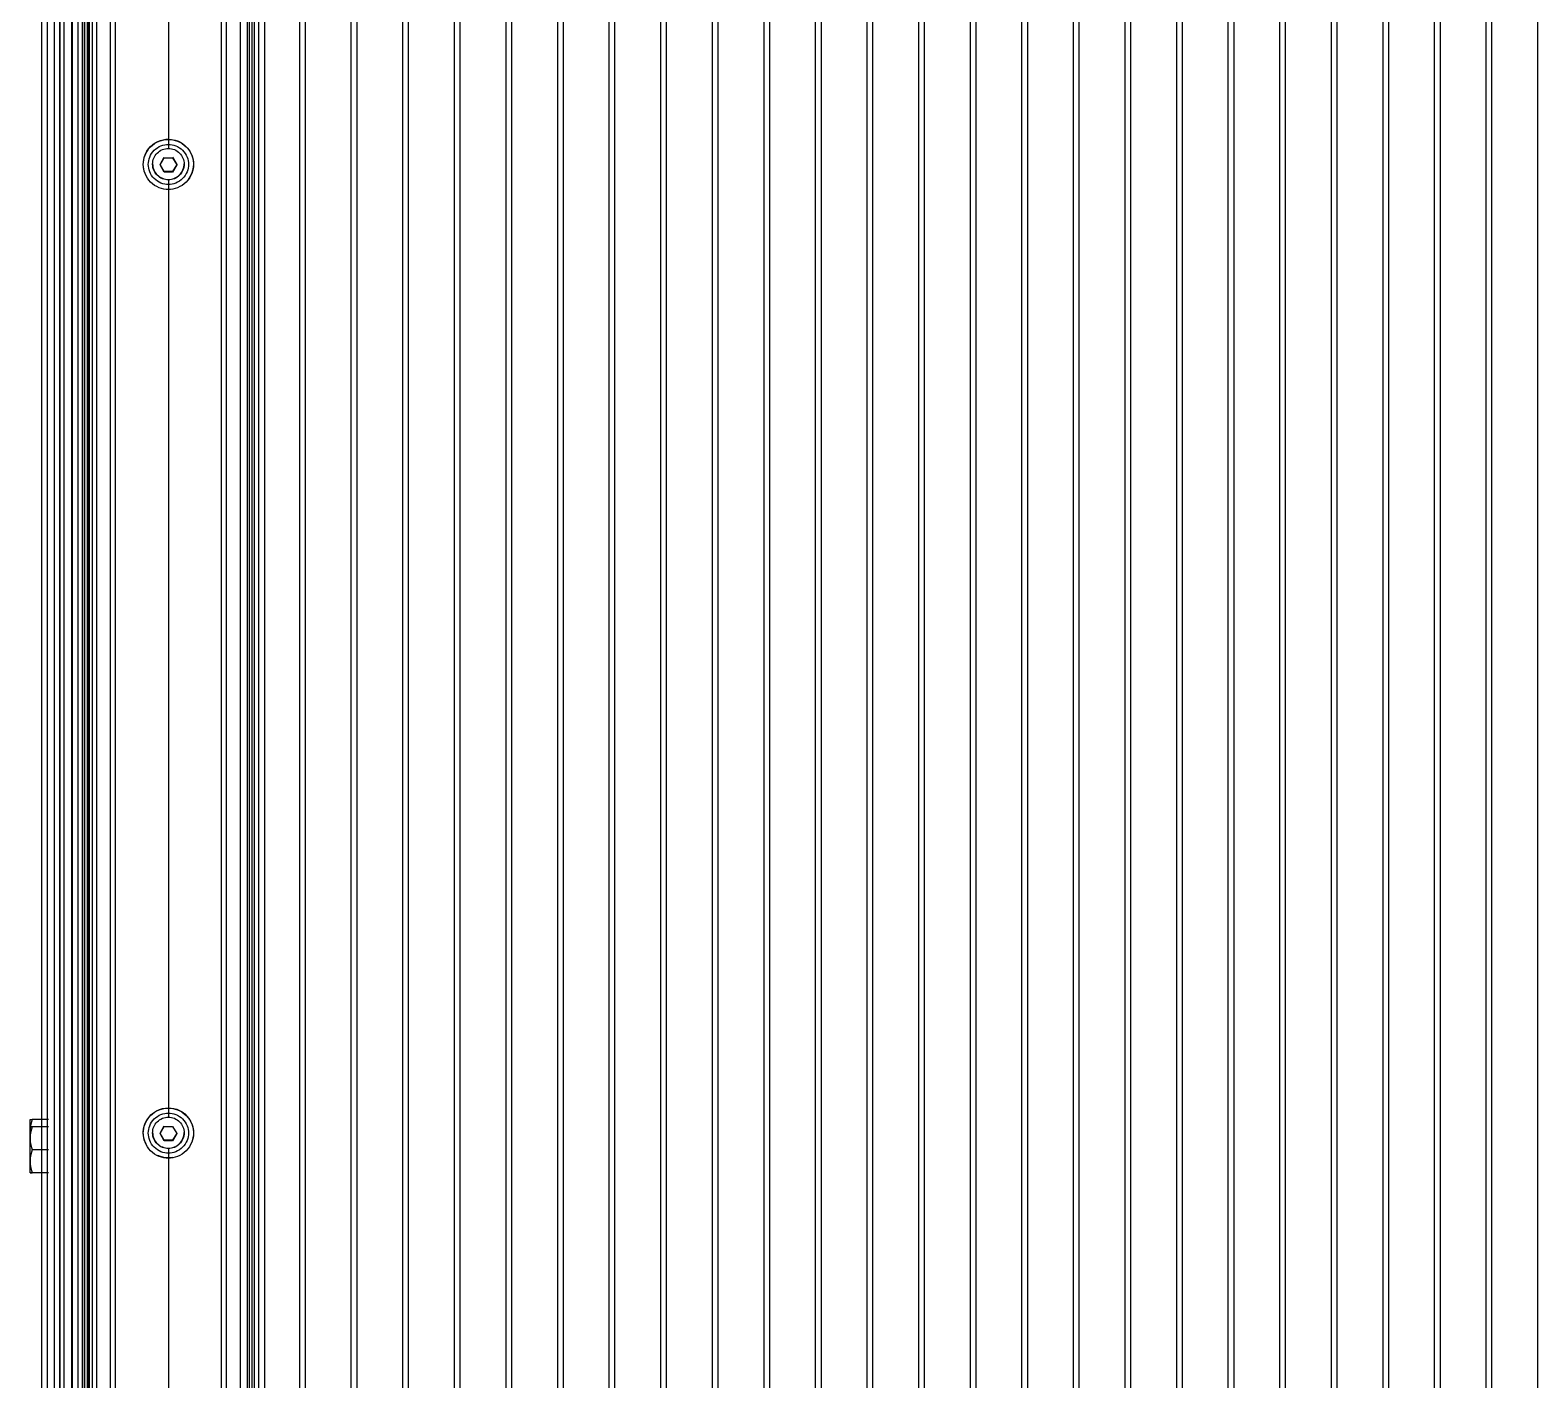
# Model space of a CAD drawing. Header units: millimetres. Extents: x 4625 to 14334, y 16216 to 31562.
# Drawn here: x 5950 to 6476, y 29650 to 30121 of the extents above; entities that cross this region are included whole.
import ezdxf

# ---------------------------------------------------------------- set-up
doc = ezdxf.new("R2010")
doc.units = ezdxf.units.MM
doc.header["$LTSCALE"] = 3
doc.layers.add('Default', color=7, linetype='Continuous')

msp = doc.modelspace()

# ---------------------------------------------------------------- linework, layer by layer
at = {"layer": 'Default'}
for p, q in [((5960.31, 28753.18), (5960.31, 30572.74)), ((5960.31, 30572.6), (5960.31, 28753.04)), ((5964.31, 30572.74), (5964.31, 28753.18)), ((5964.64, 28753.04), (5964.64, 30572.6)), ((5966.64, 28752.59), (5966.64, 30572.14)), ((5968.14, 28752.16), (5968.14, 30571.71)), ((5968.26, 28752.45), (5968.26, 30572)), ((5968.95, 28752.09), (5968.95, 30571.64)), ((5969.89, 28752.45), (5969.89, 30572)), ((5969.89, 28752.25), (5969.89, 30571.8)), ((5970.39, 28752.48), (5970.39, 30572.04)), ((5970.64, 28752.45), (5970.64, 30572)), ((5971.64, 28752.45), (5971.64, 30572)), ((5973.14, 28752.34), (5973.14, 30571.9)), ((5977.89, 28752.17), (5977.89, 30571.72)), ((5979.64, 28752.17), (5979.64, 30571.73)), ((6016.64, 28752.17), (6016.64, 30571.73)), ((6018.39, 28752.17), (6018.39, 30571.72)), ((6023.14, 30571.9), (6023.14, 28752.34)), ((6025.64, 30572), (6025.64, 28752.45)), ((6026.39, 28752.45), (6026.39, 30572)), ((6026.39, 28752.25), (6026.39, 30571.8)), ((6027.33, 28752.09), (6027.33, 30571.64)), ((6028.03, 30572), (6028.03, 28752.45)), ((6028.14, 28752.16), (6028.14, 30571.71)), ((6029.64, 30572.14), (6029.64, 28752.59)), ((6031.64, 30572.6), (6031.64, 28753.04)), ((6043.97, 28753.18), (6043.97, 30572.74)), ((6045.97, 28753.18), (6045.97, 30572.74)), ((6061.97, 28753.18), (6061.97, 30572.74)), ((6063.97, 28753.18), (6063.97, 30572.74)), ((6079.97, 28753.18), (6079.97, 30572.74)), ((6081.97, 28753.18), (6081.97, 30572.74)), ((6097.97, 28753.18), (6097.97, 30572.74)), ((6099.97, 28753.18), (6099.97, 30572.74)), ((6115.97, 28753.18), (6115.97, 30572.74)), ((6117.97, 28753.18), (6117.97, 30572.74)), ((6133.97, 28753.18), (6133.97, 30572.74)), ((6135.97, 28753.18), (6135.97, 30572.74)), ((6151.97, 28753.18), (6151.97, 30572.74)), ((6153.97, 28753.18), (6153.97, 30572.74)), ((6169.97, 28753.18), (6169.97, 30572.74)), ((6171.97, 28753.18), (6171.97, 30572.74)), ((6187.97, 28753.18), (6187.97, 30572.74)), ((6189.97, 28753.18), (6189.97, 30572.74)), ((6205.97, 28753.18), (6205.97, 30572.74)), ((6207.97, 28753.18), (6207.97, 30572.74)), ((6223.97, 28753.18), (6223.97, 30572.74)), ((6225.97, 28753.18), (6225.97, 30572.74)), ((6241.97, 28753.18), (6241.97, 30572.74)), ((6243.97, 28753.18), (6243.97, 30572.74)), ((6259.97, 28753.18), (6259.97, 30572.74)), ((6261.97, 28753.18), (6261.97, 30572.74)), ((6277.97, 28753.18), (6277.97, 30572.74)), ((6279.97, 28753.18), (6279.97, 30572.74)), ((6295.97, 28753.18), (6295.97, 30572.74)), ((6297.97, 28753.18), (6297.97, 30572.74)), ((6313.97, 28753.18), (6313.97, 30572.74)), ((6315.97, 28753.18), (6315.97, 30572.74)), ((6331.97, 28753.18), (6331.97, 30572.74)), ((6333.97, 28753.18), (6333.97, 30572.74)), ((6349.97, 28753.18), (6349.97, 30572.74)), ((6351.97, 28753.18), (6351.97, 30572.74)), ((6367.97, 28753.18), (6367.97, 30572.74)), ((6369.97, 28753.18), (6369.97, 30572.74)), ((6385.97, 28753.18), (6385.97, 30572.74)), ((6387.97, 28753.18), (6387.97, 30572.74)), ((6403.97, 28753.18), (6403.97, 30572.74)), ((6405.97, 28753.18), (6405.97, 30572.74)), ((6421.97, 28753.18), (6421.97, 30572.74)), ((6423.97, 28753.18), (6423.97, 30572.74)), ((6439.97, 28753.18), (6439.97, 30572.74)), ((6441.97, 28753.18), (6441.97, 30572.74)), ((6457.97, 28753.18), (6457.97, 30572.74)), ((6459.97, 28753.18), (6459.97, 30572.74)), ((6475.97, 28753.18), (6475.97, 30572.74)), ((5953.81, 30565.02), (5953.81, 28758.43)), ((5955.81, 30565.02), (5955.81, 28758.43)), ((5958.31, 30547.66), (5958.31, 28763.27)), ((5961.81, 28891.49), (5961.81, 30451.49)), ((5998.14, 30406.35), (5998.14, 30079.4)), ((5995.25, 30073.83), (5996.7, 30076.32)), ((5999.58, 30076.32), (6001.03, 30073.83)), ((5996.7, 30071.33), (5995.25, 30073.83)), ((5999.58, 30071.33), (5996.7, 30071.33)), ((6001.03, 30073.83), (5999.58, 30071.33)), ((5998.14, 30068.42), (5998.14, 29741.47)), ((5956.31, 29740.6), (5950.62, 29740.6)), ((5956.31, 29738.09), (5950.62, 29738.09)), ((5995.25, 29735.9), (5996.7, 29738.4)), ((5996.7, 29733.41), (5995.25, 29735.9)), ((5999.58, 29733.41), (5996.7, 29733.41)), ((5996.7, 29733.41), (5996.7, 29733.23)), ((6001.03, 29735.9), (5999.58, 29733.41)), ((5999.58, 29733.41), (5999.58, 29733.23)), ((5956.31, 29730.09), (5950.62, 29730.09)), ((5998.14, 29730.5), (5998.14, 29601.81)), ((5956.31, 29722.09), (5950.62, 29722.09))]:
    msp.add_line(p, q, dxfattribs=at)
for points in [[(5989.61, 30071.96, 0), (5989.45, 30072.89, 0), (5989.39, 30073.8, 0), (5989.43, 30074.7, 0), (5989.56, 30075.63, 0), (5989.81, 30076.57, 0), (5990.17, 30077.5, 0), (5990.64, 30078.4, 0), (5991.22, 30079.25, 0), (5991.91, 30080.04, 0), (5992.68, 30080.73, 0), (5993.53, 30081.33, 0), (5994.43, 30081.82, 0), (5995.36, 30082.19, 0), (5996.3, 30082.44, 0), (5997.23, 30082.59, 0), (5998.14, 30082.64, 0)], [(5998.14, 30082.64, 0), (5999.28, 30082.57, 0), (6000.45, 30082.33, 0), (6001.62, 30081.92, 0), (6002.75, 30081.33, 0), (6003.8, 30080.57, 0), (6004.72, 30079.66, 0), (6005.5, 30078.63, 0), (6006.11, 30077.51, 0), (6006.54, 30076.34, 0), (6006.8, 30075.17, 0), (6006.89, 30074.03, 0), (6006.83, 30072.9, 0), (6006.61, 30071.74, 0), (6006.22, 30070.57, 0), (6005.65, 30069.44, 0), (6004.91, 30068.38, 0)], [(5992.64, 30073.92, 0), (5992.67, 30074.44, 0), (5992.74, 30074.97, 0), (5992.88, 30075.5, 0), (5993.06, 30076.02, 0), (5993.3, 30076.51, 0), (5993.58, 30076.98, 0), (5993.9, 30077.41, 0), (5994.25, 30077.79, 0), (5994.64, 30078.15, 0), (5995.07, 30078.47, 0), (5995.54, 30078.75, 0), (5996.04, 30078.98, 0), (5996.55, 30079.16, 0), (5997.08, 30079.29, 0), (5997.62, 30079.37, 0), (5998.14, 30079.4, 0)], [(5995.25, 30073.65, 0), (5996.7, 30076.14, 0)], [(5996.7, 30076.14, 0), (5999.58, 30076.14, 0)], [(5998.14, 30079.4, 0), (5998.67, 30079.37, 0), (5999.2, 30079.29, 0), (5999.73, 30079.16, 0), (6000.25, 30078.98, 0), (6000.74, 30078.75, 0), (6001.21, 30078.47, 0), (6001.64, 30078.15, 0), (6002.03, 30077.79, 0), (6002.38, 30077.41, 0), (6002.7, 30076.98, 0), (6002.99, 30076.51, 0), (6003.22, 30076.02, 0), (6003.41, 30075.5, 0), (6003.54, 30074.97, 0), (6003.61, 30074.44, 0), (6003.64, 30073.92, 0)], [(5999.58, 30076.14, 0), (6001.03, 30073.65, 0)], [(5992.64, 30074.06, 0), (5992.67, 30073.53, 0), (5992.74, 30073, 0), (5992.88, 30072.47, 0), (5993.06, 30071.96, 0), (5993.3, 30071.46, 0), (5993.58, 30071, 0), (5993.9, 30070.56, 0), (5994.25, 30070.17, 0), (5994.64, 30069.82, 0), (5995.07, 30069.5, 0), (5995.54, 30069.22, 0), (5996.04, 30068.98, 0), (5996.55, 30068.8, 0), (5997.08, 30068.67, 0), (5997.62, 30068.59, 0), (5998.14, 30068.56, 0), (5998.67, 30068.59, 0), (5999.2, 30068.67, 0), (5999.73, 30068.8, 0), (6000.25, 30068.98, 0), (6000.74, 30069.22, 0), (6001.21, 30069.5, 0), (6001.64, 30069.82, 0), (6002.03, 30070.17, 0), (6002.38, 30070.56, 0), (6002.7, 30071, 0), (6002.99, 30071.46, 0), (6003.22, 30071.96, 0), (6003.41, 30072.47, 0), (6003.54, 30073, 0), (6003.61, 30073.53, 0), (6003.64, 30074.06, 0)], [(5998.14, 30068.42, 0), (5997.62, 30068.45, 0), (5997.08, 30068.53, 0), (5996.55, 30068.66, 0), (5996.04, 30068.84, 0), (5995.54, 30069.08, 0), (5995.07, 30069.36, 0), (5994.64, 30069.68, 0), (5994.25, 30070.04, 0), (5993.9, 30070.42, 0), (5993.58, 30070.86, 0), (5993.3, 30071.32, 0), (5993.06, 30071.82, 0), (5992.88, 30072.33, 0), (5992.74, 30072.86, 0), (5992.67, 30073.39, 0), (5992.64, 30073.92, 0)], [(5996.7, 30071.16, 0), (5995.25, 30073.65, 0)], [(5999.58, 30071.16, 0), (5996.7, 30071.16, 0)], [(6003.64, 30073.92, 0), (6003.61, 30073.39, 0), (6003.54, 30072.86, 0), (6003.41, 30072.33, 0), (6003.22, 30071.82, 0), (6002.99, 30071.32, 0), (6002.7, 30070.86, 0), (6002.38, 30070.42, 0), (6002.03, 30070.04, 0), (6001.64, 30069.68, 0), (6001.21, 30069.36, 0), (6000.74, 30069.08, 0), (6000.25, 30068.84, 0), (5999.73, 30068.66, 0), (5999.2, 30068.53, 0), (5998.67, 30068.45, 0), (5998.14, 30068.42, 0)], [(6001.03, 30073.65, 0), (5999.58, 30071.16, 0)], [(5990.33, 29732.05, 0), (5989.88, 29733.1, 0), (5989.58, 29734.16, 0), (5989.43, 29735.21, 0), (5989.39, 29736.24, 0), (5989.49, 29737.27, 0), (5989.71, 29738.34, 0), (5990.09, 29739.39, 0), (5990.6, 29740.42, 0), (5991.27, 29741.39, 0), (5992.06, 29742.26, 0), (5992.96, 29743.02, 0), (5993.95, 29743.65, 0), (5994.99, 29744.13, 0), (5996.05, 29744.46, 0), (5997.11, 29744.65, 0), (5998.14, 29744.72, 0)], [(5998.14, 29744.72, 0), (5999.09, 29744.66, 0), (6000.07, 29744.5, 0), (6001.06, 29744.21, 0), (6002.03, 29743.8, 0), (6002.96, 29743.27, 0), (6003.83, 29742.61, 0), (6004.62, 29741.85, 0), (6005.3, 29741, 0), (6005.87, 29740.09, 0), (6006.31, 29739.12, 0), (6006.62, 29738.14, 0), (6006.81, 29737.16, 0), (6006.89, 29736.2, 0), (6006.86, 29735.26, 0), (6006.72, 29734.28, 0), (6006.47, 29733.3, 0)], [(5950.62, 29740.6, 0), (5950.08, 29738.53, 0), (5949.95, 29737.56, 0), (5949.91, 29736.6, 0)], [(5949.91, 29740.6, 0), (5949.91, 29740.6, 0), (5949.91, 29740.6, 0), (5949.91, 29740.6, 0), (5949.91, 29740.6, 0), (5949.91, 29740.6, 0), (5949.91, 29740.6, 0), (5949.91, 29740.6, 0), (5949.91, 29740.6, 0), (5949.91, 29740.6, 0), (5949.91, 29740.6, 0), (5949.91, 29740.6, 0), (5949.91, 29740.6, 0), (5949.92, 29740.6, 0), (5949.98, 29740.6, 0), (5950.2, 29740.6, 0), (5950.62, 29740.6, 0)], [(5949.91, 29736.6, 0), (5949.91, 29740.6, 0)], [(5992.64, 29735.99, 0), (5992.67, 29736.52, 0), (5992.74, 29737.05, 0), (5992.88, 29737.58, 0), (5993.06, 29738.09, 0), (5993.3, 29738.59, 0), (5993.58, 29739.05, 0), (5993.9, 29739.48, 0), (5994.25, 29739.87, 0), (5994.64, 29740.22, 0), (5995.07, 29740.54, 0), (5995.54, 29740.82, 0), (5996.04, 29741.06, 0), (5996.55, 29741.24, 0), (5997.08, 29741.37, 0), (5997.62, 29741.45, 0), (5998.14, 29741.47, 0)], [(5998.14, 29741.47, 0), (5998.67, 29741.45, 0), (5999.2, 29741.37, 0), (5999.73, 29741.24, 0), (6000.25, 29741.06, 0), (6000.74, 29740.82, 0), (6001.21, 29740.54, 0), (6001.64, 29740.22, 0), (6002.03, 29739.87, 0), (6002.38, 29739.48, 0), (6002.7, 29739.05, 0), (6002.99, 29738.59, 0), (6003.22, 29738.09, 0), (6003.41, 29737.58, 0), (6003.54, 29737.05, 0), (6003.61, 29736.52, 0), (6003.64, 29735.99, 0)], [(5949.91, 29734.09, 0), (5949.91, 29738.09, 0)], [(5950.62, 29738.09, 0), (5950.08, 29738.09, 0), (5949.91, 29738.09, 0)], [(5949.91, 29738.09, 0), (5949.91, 29738.09, 0), (5949.91, 29738.09, 0), (5949.91, 29738.09, 0), (5949.91, 29738.09, 0), (5949.91, 29738.09, 0), (5949.91, 29738.09, 0), (5949.91, 29738.09, 0), (5949.91, 29738.09, 0), (5949.91, 29738.09, 0), (5949.91, 29738.09, 0), (5949.91, 29738.09, 0), (5949.91, 29738.09, 0), (5949.92, 29738.09, 0), (5949.98, 29738.09, 0), (5950.2, 29738.09, 0), (5950.62, 29738.09, 0)], [(5950.62, 29738.09, 0), (5950.08, 29736.02, 0), (5949.95, 29735.05, 0), (5949.91, 29734.09, 0)], [(5949.91, 29726.09, 0), (5949.91, 29734.09, 0)], [(5949.91, 29734.09, 0), (5949.95, 29733.13, 0), (5950.08, 29732.16, 0), (5950.62, 29730.09, 0)], [(5992.64, 29736.13, 0), (5992.67, 29735.61, 0), (5992.74, 29735.08, 0), (5992.88, 29734.55, 0), (5993.06, 29734.03, 0), (5993.3, 29733.54, 0), (5993.58, 29733.07, 0), (5993.9, 29732.64, 0), (5994.25, 29732.25, 0), (5994.64, 29731.9, 0), (5995.07, 29731.58, 0), (5995.54, 29731.29, 0), (5996.04, 29731.06, 0), (5996.55, 29730.87, 0), (5997.08, 29730.74, 0), (5997.62, 29730.67, 0), (5998.14, 29730.64, 0), (5998.67, 29730.67, 0), (5999.2, 29730.74, 0), (5999.73, 29730.87, 0), (6000.25, 29731.06, 0), (6000.74, 29731.29, 0), (6001.21, 29731.58, 0), (6001.64, 29731.9, 0), (6002.03, 29732.25, 0), (6002.38, 29732.64, 0), (6002.7, 29733.07, 0), (6002.99, 29733.54, 0), (6003.22, 29734.03, 0), (6003.41, 29734.55, 0), (6003.54, 29735.08, 0), (6003.61, 29735.61, 0), (6003.64, 29736.13, 0)], [(5998.14, 29730.5, 0), (5997.62, 29730.53, 0), (5997.08, 29730.6, 0), (5996.55, 29730.73, 0), (5996.04, 29730.92, 0), (5995.54, 29731.15, 0), (5995.07, 29731.44, 0), (5994.64, 29731.76, 0), (5994.25, 29732.11, 0), (5993.9, 29732.5, 0), (5993.58, 29732.93, 0), (5993.3, 29733.4, 0), (5993.06, 29733.89, 0), (5992.88, 29734.41, 0), (5992.74, 29734.94, 0), (5992.67, 29735.47, 0), (5992.64, 29735.99, 0)], [(5995.25, 29735.72, 0), (5996.7, 29738.22, 0)], [(5996.7, 29733.23, 0), (5995.25, 29735.72, 0)], [(5996.7, 29738.22, 0), (5999.58, 29738.22, 0)], [(6003.64, 29735.99, 0), (6003.61, 29735.47, 0), (6003.54, 29734.94, 0), (6003.41, 29734.41, 0), (6003.22, 29733.89, 0), (6002.99, 29733.4, 0), (6002.7, 29732.93, 0), (6002.38, 29732.5, 0), (6002.03, 29732.11, 0), (6001.64, 29731.76, 0), (6001.21, 29731.44, 0), (6000.74, 29731.15, 0), (6000.25, 29730.92, 0), (5999.73, 29730.73, 0), (5999.2, 29730.6, 0), (5998.67, 29730.53, 0), (5998.14, 29730.5, 0)], [(5999.58, 29738.22, 0), (6001.03, 29735.72, 0)], [(6001.03, 29735.72, 0), (5999.58, 29733.23, 0)], [(5950.62, 29730.09, 0), (5950.08, 29728.02, 0), (5949.95, 29727.05, 0), (5949.91, 29726.09, 0)], [(5999.52, 29727.37, 0), (5998.26, 29727.26, 0), (5997.02, 29727.33, 0), (5995.75, 29727.59, 0), (5994.47, 29728.06, 0)], [(5999.58, 29733.23, 0), (5996.7, 29733.23, 0)], [(5949.91, 29726.09, 0), (5949.95, 29725.13, 0), (5950.08, 29724.16, 0), (5950.62, 29722.09, 0)], [(5949.91, 29722.09, 0), (5949.91, 29722.09, 0), (5949.91, 29722.09, 0), (5949.91, 29722.09, 0), (5949.91, 29722.09, 0), (5949.91, 29722.09, 0), (5949.91, 29722.09, 0), (5949.91, 29722.09, 0), (5949.91, 29722.09, 0), (5949.91, 29722.09, 0), (5949.91, 29722.09, 0), (5949.91, 29722.09, 0), (5949.91, 29722.1, 0), (5949.91, 29722.12, 0), (5949.91, 29722.2, 0), (5949.91, 29722.55, 0), (5949.91, 29726.09, 0)], [(5950.62, 29722.09, 0), (5950.08, 29722.09, 0), (5949.95, 29722.09, 0), (5949.92, 29722.09, 0), (5949.91, 29722.09, 0), (5949.91, 29722.09, 0), (5949.91, 29722.09, 0), (5949.91, 29722.09, 0), (5949.91, 29722.09, 0), (5949.91, 29722.09, 0), (5949.91, 29722.09, 0), (5949.91, 29722.09, 0), (5949.91, 29722.09, 0), (5949.91, 29722.09, 0), (5949.91, 29722.09, 0), (5949.91, 29722.09, 0), (5949.91, 29722.09, 0), (5949.91, 29722.09, 0), (5949.91, 29722.09, 0)], [(5949.91, 29722.09, 0), (5949.91, 29722.09, 0), (5949.91, 29722.09, 0), (5949.91, 29722.09, 0), (5949.91, 29722.09, 0), (5949.91, 29722.09, 0), (5949.91, 29722.09, 0), (5949.91, 29722.09, 0), (5949.91, 29722.09, 0), (5949.91, 29722.09, 0), (5949.91, 29722.09, 0), (5949.91, 29722.09, 0), (5949.91, 29722.09, 0), (5949.92, 29722.09, 0), (5949.98, 29722.09, 0), (5950.2, 29722.09, 0), (5950.62, 29722.09, 0)]]:
    msp.add_polyline3d(points, dxfattribs=at)
for points in [[(5998.14, 30082.56, 0), (5998.93, 30082.52, 0), (5999.73, 30082.41, 0), (6000.55, 30082.22, 0), (6001.36, 30081.94, 0), (6002.16, 30081.58, 0), (6002.93, 30081.13, 0), (6003.66, 30080.6, 0), (6004.33, 30080, 0), (6004.93, 30079.33, 0), (6005.46, 30078.6, 0), (6005.91, 30077.84, 0), (6006.28, 30077.04, 0), (6006.55, 30076.23, 0), (6006.74, 30075.42, 0), (6006.86, 30074.61, 0), (6006.89, 30073.83, 0), (6006.86, 30073.04, 0), (6006.74, 30072.24, 0), (6006.55, 30071.43, 0), (6006.28, 30070.61, 0), (6005.91, 30069.82, 0), (6005.46, 30069.05, 0), (6004.93, 30068.33, 0), (6004.33, 30067.66, 0), (6003.66, 30067.05, 0), (6002.93, 30066.52, 0), (6002.16, 30066.07, 0), (6001.36, 30065.71, 0), (6000.55, 30065.44, 0), (5999.73, 30065.24, 0), (5998.93, 30065.13, 0), (5998.14, 30065.1, 0), (5997.35, 30065.13, 0), (5996.55, 30065.24, 0), (5995.73, 30065.44, 0), (5994.92, 30065.71, 0), (5994.12, 30066.07, 0), (5993.35, 30066.52, 0), (5992.63, 30067.05, 0), (5991.95, 30067.66, 0), (5991.35, 30068.33, 0), (5990.82, 30069.05, 0), (5990.37, 30069.82, 0), (5990.01, 30070.61, 0), (5989.73, 30071.43, 0), (5989.54, 30072.24, 0), (5989.43, 30073.04, 0), (5989.39, 30073.83, 0), (5989.43, 30074.61, 0), (5989.54, 30075.42, 0), (5989.73, 30076.23, 0), (5990.01, 30077.04, 0), (5990.37, 30077.84, 0), (5990.82, 30078.6, 0), (5991.35, 30079.33, 0), (5991.95, 30080, 0), (5992.63, 30080.6, 0), (5993.35, 30081.13, 0), (5994.12, 30081.58, 0), (5994.92, 30081.94, 0), (5995.73, 30082.22, 0), (5996.55, 30082.41, 0), (5997.35, 30082.52, 0)], [(5998.14, 30080.81, 0), (5998.77, 30080.78, 0), (5999.41, 30080.69, 0), (6000.07, 30080.54, 0), (6000.72, 30080.32, 0), (6001.36, 30080.03, 0), (6001.97, 30079.67, 0), (6002.55, 30079.25, 0), (6003.09, 30078.77, 0), (6003.58, 30078.23, 0), (6004, 30077.65, 0), (6004.36, 30077.03, 0), (6004.65, 30076.4, 0), (6004.87, 30075.75, 0), (6005.02, 30075.1, 0), (6005.11, 30074.45, 0), (6005.14, 30073.83, 0), (6005.11, 30073.2, 0), (6005.02, 30072.56, 0), (6004.87, 30071.91, 0), (6004.65, 30071.26, 0), (6004.36, 30070.62, 0), (6004, 30070.01, 0), (6003.58, 30069.43, 0), (6003.09, 30068.89, 0), (6002.55, 30068.41, 0), (6001.97, 30067.98, 0), (6001.36, 30067.62, 0), (6000.72, 30067.33, 0), (6000.07, 30067.11, 0), (5999.41, 30066.96, 0), (5998.77, 30066.87, 0), (5998.14, 30066.84, 0), (5997.51, 30066.87, 0), (5996.87, 30066.96, 0), (5996.21, 30067.11, 0), (5995.56, 30067.33, 0), (5994.93, 30067.62, 0), (5994.31, 30067.98, 0), (5993.73, 30068.41, 0), (5993.19, 30068.89, 0), (5992.71, 30069.43, 0), (5992.28, 30070.01, 0), (5991.92, 30070.62, 0), (5991.63, 30071.26, 0), (5991.41, 30071.91, 0), (5991.26, 30072.56, 0), (5991.17, 30073.2, 0), (5991.14, 30073.83, 0), (5991.17, 30074.45, 0), (5991.26, 30075.1, 0), (5991.41, 30075.75, 0), (5991.63, 30076.4, 0), (5991.92, 30077.03, 0), (5992.28, 30077.65, 0), (5992.71, 30078.23, 0), (5993.19, 30078.77, 0), (5993.73, 30079.25, 0), (5994.31, 30079.67, 0), (5994.93, 30080.03, 0), (5995.56, 30080.32, 0), (5996.21, 30080.54, 0), (5996.87, 30080.69, 0), (5997.51, 30080.78, 0)], [(5998.14, 29744.63, 0), (5998.93, 29744.6, 0), (5999.73, 29744.49, 0), (6000.55, 29744.29, 0), (6001.36, 29744.02, 0), (6002.16, 29743.66, 0), (6002.93, 29743.21, 0), (6003.66, 29742.68, 0), (6004.33, 29742.07, 0), (6004.93, 29741.4, 0), (6005.46, 29740.68, 0), (6005.91, 29739.91, 0), (6006.28, 29739.12, 0), (6006.55, 29738.3, 0), (6006.74, 29737.49, 0), (6006.86, 29736.69, 0), (6006.89, 29735.9, 0), (6006.86, 29735.12, 0), (6006.74, 29734.31, 0), (6006.55, 29733.5, 0), (6006.28, 29732.69, 0), (6005.91, 29731.89, 0), (6005.46, 29731.13, 0), (6004.93, 29730.4, 0), (6004.33, 29729.73, 0), (6003.66, 29729.13, 0), (6002.93, 29728.6, 0), (6002.16, 29728.15, 0), (6001.36, 29727.79, 0), (6000.55, 29727.51, 0), (5999.73, 29727.32, 0), (5998.93, 29727.21, 0), (5998.14, 29727.17, 0), (5997.35, 29727.21, 0), (5996.55, 29727.32, 0), (5995.73, 29727.51, 0), (5994.92, 29727.79, 0), (5994.12, 29728.15, 0), (5993.35, 29728.6, 0), (5992.63, 29729.13, 0), (5991.95, 29729.73, 0), (5991.35, 29730.4, 0), (5990.82, 29731.13, 0), (5990.37, 29731.89, 0), (5990.01, 29732.69, 0), (5989.73, 29733.5, 0), (5989.54, 29734.31, 0), (5989.43, 29735.12, 0), (5989.39, 29735.9, 0), (5989.43, 29736.69, 0), (5989.54, 29737.49, 0), (5989.73, 29738.3, 0), (5990.01, 29739.12, 0), (5990.37, 29739.91, 0), (5990.82, 29740.68, 0), (5991.35, 29741.4, 0), (5991.95, 29742.07, 0), (5992.63, 29742.68, 0), (5993.35, 29743.21, 0), (5994.12, 29743.66, 0), (5994.92, 29744.02, 0), (5995.73, 29744.29, 0), (5996.55, 29744.49, 0), (5997.35, 29744.6, 0)], [(5998.14, 29742.89, 0), (5998.77, 29742.86, 0), (5999.41, 29742.77, 0), (6000.07, 29742.62, 0), (6000.72, 29742.4, 0), (6001.36, 29742.11, 0), (6001.97, 29741.75, 0), (6002.55, 29741.32, 0), (6003.09, 29740.84, 0), (6003.58, 29740.3, 0), (6004, 29739.72, 0), (6004.36, 29739.11, 0), (6004.65, 29738.47, 0), (6004.87, 29737.82, 0), (6005.02, 29737.17, 0), (6005.11, 29736.53, 0), (6005.14, 29735.9, 0), (6005.11, 29735.28, 0), (6005.02, 29734.63, 0), (6004.87, 29733.98, 0), (6004.65, 29733.33, 0), (6004.36, 29732.7, 0), (6004, 29732.08, 0), (6003.58, 29731.5, 0), (6003.09, 29730.96, 0), (6002.55, 29730.48, 0), (6001.97, 29730.06, 0), (6001.36, 29729.7, 0), (6000.72, 29729.41, 0), (6000.07, 29729.19, 0), (5999.41, 29729.04, 0), (5998.77, 29728.95, 0), (5998.14, 29728.92, 0), (5997.51, 29728.95, 0), (5996.87, 29729.04, 0), (5996.21, 29729.19, 0), (5995.56, 29729.41, 0), (5994.93, 29729.7, 0), (5994.31, 29730.06, 0), (5993.73, 29730.48, 0), (5993.19, 29730.96, 0), (5992.71, 29731.5, 0), (5992.28, 29732.08, 0), (5991.92, 29732.7, 0), (5991.63, 29733.33, 0), (5991.41, 29733.98, 0), (5991.26, 29734.63, 0), (5991.17, 29735.28, 0), (5991.14, 29735.9, 0), (5991.17, 29736.53, 0), (5991.26, 29737.17, 0), (5991.41, 29737.82, 0), (5991.63, 29738.47, 0), (5991.92, 29739.11, 0), (5992.28, 29739.72, 0), (5992.71, 29740.3, 0), (5993.19, 29740.84, 0), (5993.73, 29741.32, 0), (5994.31, 29741.75, 0), (5994.93, 29742.11, 0), (5995.56, 29742.4, 0), (5996.21, 29742.62, 0), (5996.87, 29742.77, 0), (5997.51, 29742.86, 0)]]:
    msp.add_polyline3d(points, close=True, dxfattribs=at)

doc.saveas('drawing.dxf')
